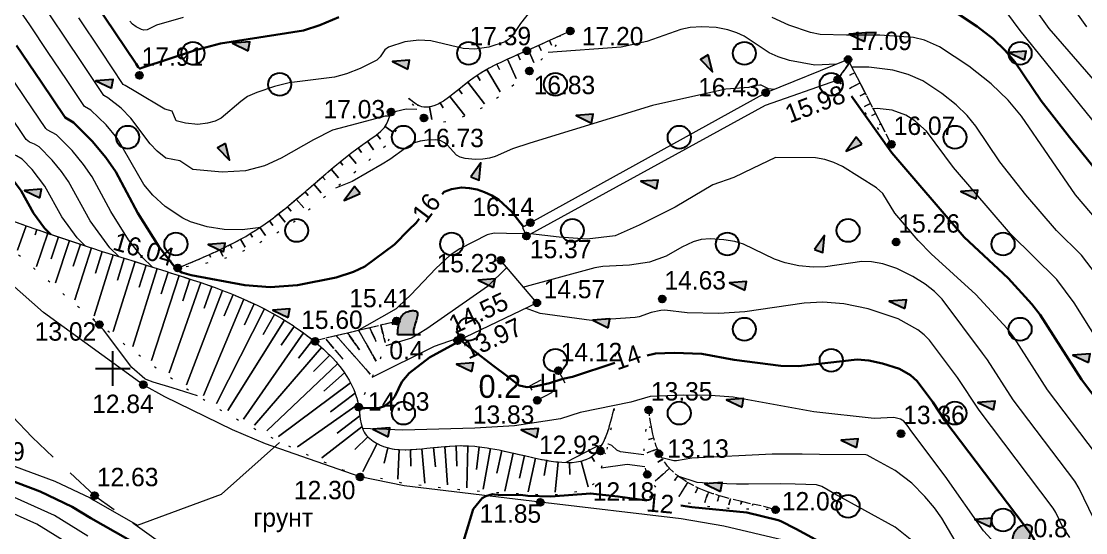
# Model space of a CAD drawing. Header units: feet. Extents: x 4395049 to 4395355, y 4911947 to 4912105.
# Drawn here: x 4395096.02 to 4395142.34, y 4912042.86 to 4912065.1 of the extents above; entities that cross this region are included whole.
import ezdxf
from ezdxf.enums import TextEntityAlignment as Align

# ---------------------------------------------------------------- set-up
doc = ezdxf.new("R2010")
doc.units = ezdxf.units.FT
doc.header["$MEASUREMENT"] = 0
for name, pattern in [('500_84_2_1', [1, 1, 0]), ('500_84_2_3', [1, 1, 0]), ('g5_01_5x1_5', [1.5, 0.75, -0.75]), ('g5_05x2', [3.5, 2.5, -1]), ('g5_366', [0.85, 0.1, -0.75])]:
    doc.linetypes.add(name, pattern=pattern)
doc.layers.get('0').update_dxf_attribs({"color": 10, "linetype": 'CONTINUOUS', "lineweight": 0})
for name, color, linetype in [('02_Сетка', 7, 'CONTINUOUS'), ('06_Инженерно-технические сооружения', 7, 'CONTINUOUS'), ('10_Границы покрытий и угодий', 7, 'CONTINUOUS'), ('12_Рельеф', 7, 'CONTINUOUS'), ('13_Растительность', 7, 'CONTINUOUS'), ('19_Горизонтали', 7, 'CONTINUOUS'), ('61_Отметки высоты поверхности', 7, 'CONTINUOUS')]:
    doc.layers.add(name, color=color, linetype=linetype)
doc.styles.add('LIKE11', font='bm431.shx')
doc.styles.add('LIKE17', font='d431.shx')
doc.styles.add('LIKE36', font='pragmai.shx')
doc.linetypes.add('g5_280_1', pattern='A,0.001,[21,GUGK_2005.shx,S=1,R=180,X=0,Y=0],2', length=2.001)

# ---------------------------------------------------------------- blocks, each defined once
blk = doc.blocks.new('g5_346')
blk.add_hatch(color=0).paths.add_polyline_path([(-0.375, 0), (-0.369, 0.104), (-0.361, 0.21), (-0.353, 0.299), (-0.341, 0.389), (-0.328, 0.465), (-0.313, 0.536), (-0.295, 0.599), (-0.276, 0.655), (-0.253, 0.71), (-0.224, 0.764), (-0.188, 0.818), (-0.144, 0.87), (-0.104, 0.907), (-0.06, 0.94), (-0.01, 0.971), (0.039, 0.993), (0.092, 1.013), (0.153, 1.029), (0.218, 1.041), (0.265, 1.046), (0.312, 1.046), (0.366, 1.041), (0.408, 1.029), (0.443, 1.011), (0.469, 0.986), (0.478, 0.971), (0.49, 0.941), (0.495, 0.904), (0.496, 0.872), (0.492, 0.833), (0.482, 0.774), (0.466, 0.712), (0.449, 0.654), (0.432, 0.601), (0.417, 0.553), (0.396, 0.489), (0.372, 0.417), (0.356, 0.362), (0.343, 0.318), (0.331, 0.269), (0.321, 0.221), (0.316, 0.188), (0.313, 0.153), (0.312, 0.121), (0.314, 0.093), (0.32, 0.067), (0.328, 0.047), (0.338, 0.029), (0.352, 0.015), (0.368, 0.004), (0.375, 0)])
at = {"color": 0}
for points in [[(-0.375, 0), (-0.369, 0.104), (-0.361, 0.21), (-0.353, 0.299), (-0.341, 0.389), (-0.328, 0.465), (-0.313, 0.536), (-0.295, 0.599), (-0.276, 0.655), (-0.253, 0.71), (-0.224, 0.764), (-0.188, 0.818), (-0.144, 0.87), (-0.104, 0.907), (-0.06, 0.94), (-0.01, 0.971), (0.039, 0.993), (0.092, 1.013), (0.153, 1.029), (0.218, 1.041), (0.265, 1.046), (0.312, 1.046), (0.366, 1.041), (0.408, 1.029), (0.443, 1.011), (0.469, 0.986), (0.478, 0.971), (0.49, 0.941), (0.495, 0.904), (0.496, 0.872), (0.492, 0.833), (0.482, 0.774), (0.466, 0.712), (0.449, 0.654), (0.432, 0.601), (0.417, 0.553), (0.396, 0.489), (0.372, 0.417), (0.356, 0.362), (0.343, 0.318), (0.331, 0.269), (0.321, 0.221), (0.316, 0.188), (0.313, 0.153), (0.312, 0.121), (0.314, 0.093), (0.32, 0.067), (0.328, 0.047), (0.338, 0.029), (0.352, 0.015), (0.368, 0.004), (0.375, 0)], [(-0.375, 0), (0.375, 0)], [(0.375, 0), (0.625, 0)]]:
    blk.add_lwpolyline(points, dxfattribs=at)
blk = doc.blocks.new('g5_368')
at = {"color": 92}
blk.add_circle((0, 0), 0.5, dxfattribs=at)
blk = doc.blocks.new('g5_348a')
blk.add_hatch(color=0).paths.add_polyline_path([(0.75, 0), (0.649, 0.375), (0, 0)])
at = {"color": 0}
blk.add_lwpolyline([(0.75, 0), (0.649, 0.375), (0, 0)], close=True, dxfattribs=at)
blk = doc.blocks.new('g5_330')
blk.add_hatch(color=0).paths.add_polyline_path([(-0.15, 0, 1), (0.15, 0, 1)])
at = {"color": 0}
blk.add_circle((0, 0), 0.15, dxfattribs=at)
blk = doc.blocks.new('g5_012')
at = {"color": 92}
for points in [[(0, -1.5), (0, 1.5)], [(-1.5, 0), (1.5, 0)]]:
    blk.add_lwpolyline(points, dxfattribs=at)

msp = doc.modelspace()

# ---------------------------------------------------------------- linework, layer by layer
at = {"layer": '06_Инженерно-технические сооружения', "color": 7, "linetype": 'Continuous', "lineweight": 20, "flags": 128}
msp.add_lwpolyline([(4395132.002, 4912063.436), (4395128.415, 4912061.992), (4395118.172, 4912056.338), (4395117.826, 4912056.13), (4395118.002, 4912055.757)], dxfattribs=at)
at = {"layer": '06_Инженерно-технические сооружения', "color": 7, "linetype": 'g5_280_1', "lineweight": 20, "flags": 128}
msp.add_lwpolyline([(4395118.002, 4912055.757), (4395128.399, 4912061.455), (4395131.547, 4912062.557)], dxfattribs=at)
at = {"layer": '06_Инженерно-технические сооружения', "color": 7, "linetype": 'g5_280_1', "lineweight": 20, "elevation": 13.973, "flags": 128}
msp.add_lwpolyline([(4395115.005, 4912051.205), (4395118.455, 4912052.851), (4395116.888, 4912054.701)], dxfattribs=at)
at = {"layer": '10_Границы покрытий и угодий', "color": 7, "linetype": 'Continuous', "lineweight": 20, "flags": 128}
msp.add_lwpolyline([(4395142.819, 4912034.602), (4395141.231, 4912035.515), (4395136.141, 4912038.703), (4395132.21, 4912041.069), (4395130.974, 4912041.72), (4395129.18, 4912042.532), (4395126.598, 4912043.142), (4395124.742, 4912043.461), (4395118.602, 4912044.179), (4395112.685, 4912044.898), (4395110.76, 4912045.282), (4395106.651, 4912046.721), (4395105.211, 4912047.329), (4395102.27, 4912048.768), (4395101.326, 4912049.292), (4395096.985, 4912052.439), (4395091.51, 4912057.261)], dxfattribs=at)
at = {"layer": '10_Границы покрытий и угодий', "color": 7, "linetype": 'g5_05x2', "lineweight": 20, "flags": 128}
msp.add_lwpolyline([(4395088.242, 4912055.356), (4395088.585, 4912055.06), (4395091.268, 4912052.483), (4395096.49, 4912047.004), (4395099.21, 4912044.467), (4395102.965, 4912041.785), (4395108.194, 4912038.316), (4395109.18, 4912037.445), (4395110.371, 4912036.091), (4395111.108, 4912035.552), (4395111.767, 4912035.192), (4395111.981, 4912035.123), (4395112.293, 4912035.069), (4395112.753, 4912035.239), (4395113.061, 4912035.403), (4395113.957, 4912036.143), (4395114.874, 4912037.247), (4395115.512, 4912038.41), (4395116.341, 4912039.661), (4395117.15, 4912040.505), (4395117.83, 4912041.027), (4395118.332, 4912041.221), (4395119.047, 4912041.4), (4395119.934, 4912041.592), (4395120.72, 4912041.662), (4395122.917, 4912041.665), (4395124.848, 4912041.248), (4395127.389, 4912040.354), (4395130.264, 4912039.055), (4395138.199, 4912034.251), (4395142.518, 4912031.821), (4395145.811, 4912030.265), (4395149.753, 4912029.07), (4395155.237, 4912027.939), (4395159.778, 4912027.472), (4395165.978, 4912027.27), (4395173.407, 4912027.718), (4395183.469, 4912028.755), (4395197.054, 4912030.354), (4395208.097, 4912031.718), (4395217.938, 4912032.47), (4395226.253, 4912033.696), (4395229.01, 4912033.956), (4395233.674, 4912033.885), (4395236.239, 4912033.617), (4395237.078, 4912033.475), (4395239.042, 4912032.852), (4395241.654, 4912031.826)], dxfattribs=at)
at = {"layer": '10_Границы покрытий и угодий', "color": 7, "linetype": 'g5_01_5x1_5', "lineweight": 20, "elevation": 13.831, "flags": 128}
msp.add_lwpolyline([(4395118.471, 4912048.614), (4395119.726, 4912049.291), (4395119.395, 4912049.903), (4395118.141, 4912049.227)], close=True, dxfattribs=at)
at = {"layer": '12_Рельеф', "color": 7, "linetype": '500_84_2_1', "lineweight": 20, "ltscale": 0.5, "flags": 128}
for points in [[(4395119.909, 4912064.672), (4395118.106, 4912063.854), (4395117.448, 4912063.57), (4395116.88, 4912063.312), (4395116.383, 4912063.058), (4395115.946, 4912062.798), (4395115.56, 4912062.533), (4395115.218, 4912062.266), (4395114.615, 4912061.785), (4395114.389, 4912061.628), (4395114.193, 4912061.514), (4395114.022, 4912061.436), (4395113.874, 4912061.388), (4395113.745, 4912061.364), (4395113.633, 4912061.359), (4395113.536, 4912061.367), (4395113.452, 4912061.384), (4395113.379, 4912061.408), (4395113.315, 4912061.435), (4395113.205, 4912061.496), (4395113.04, 4912061.609), (4395112.877, 4912061.737)], [(4395133.888, 4912059.745), (4395132.002, 4912063.436)], [(4395102.828, 4912054.364), (4395104.183, 4912054.941), (4395104.765, 4912055.21), (4395105.298, 4912055.477), (4395105.784, 4912055.745), (4395106.226, 4912056.015), (4395106.628, 4912056.285), (4395106.994, 4912056.552), (4395107.663, 4912057.08), (4395108.806, 4912058.06), (4395109.674, 4912058.805), (4395110.349, 4912059.35), (4395110.878, 4912059.743), (4395111.289, 4912060.025), (4395111.441, 4912060.133), (4395111.567, 4912060.23), (4395111.671, 4912060.321), (4395111.754, 4912060.405), (4395111.821, 4912060.484), (4395111.873, 4912060.556), (4395111.914, 4912060.623), (4395111.975, 4912060.748), (4395112.047, 4912060.948), (4395112.108, 4912061.156)], [(4395093.392, 4912057.192), (4395097.326, 4912055.823), (4395099.06, 4912055.244), (4395102.349, 4912054.213), (4395103.787, 4912053.75), (4395104.453, 4912053.515), (4395105.091, 4912053.271), (4395105.7, 4912053.016), (4395106.281, 4912052.749), (4395106.832, 4912052.468), (4395107.356, 4912052.172), (4395107.851, 4912051.861), (4395108.318, 4912051.535), (4395108.759, 4912051.194), (4395109.171, 4912050.837), (4395109.363, 4912050.655), (4395109.545, 4912050.469), (4395109.716, 4912050.28), (4395109.876, 4912050.088), (4395110.024, 4912049.893), (4395110.159, 4912049.695), (4395110.281, 4912049.493), (4395110.39, 4912049.289), (4395110.484, 4912049.082), (4395110.565, 4912048.873), (4395110.631, 4912048.661), (4395110.682, 4912048.447), (4395110.719, 4912048.23), (4395110.772, 4912047.798), (4395110.807, 4912047.596), (4395110.831, 4912047.499), (4395110.86, 4912047.407), (4395110.895, 4912047.318), (4395110.937, 4912047.235), (4395110.987, 4912047.156), (4395111.046, 4912047.082), (4395111.112, 4912047.014), (4395111.183, 4912046.95), (4395111.331, 4912046.839), (4395111.48, 4912046.745), (4395111.632, 4912046.669), (4395111.784, 4912046.607), (4395111.938, 4912046.558), (4395112.093, 4912046.521), (4395112.248, 4912046.494), (4395112.404, 4912046.477), (4395112.72, 4912046.463), (4395113.035, 4912046.471), (4395113.671, 4912046.526), (4395114.295, 4912046.593), (4395114.901, 4912046.636), (4395115.191, 4912046.642), (4395115.475, 4912046.634), (4395115.754, 4912046.614), (4395116.297, 4912046.545), (4395116.808, 4912046.453), (4395118.66, 4912046.046), (4395118.983, 4912045.987), (4395119.275, 4912045.945), (4395119.539, 4912045.919), (4395119.776, 4912045.909), (4395119.989, 4912045.913), (4395120.18, 4912045.931), (4395120.349, 4912045.962), (4395120.501, 4912046.004), (4395120.635, 4912046.055), (4395120.755, 4912046.114), (4395120.86, 4912046.18), (4395120.954, 4912046.251), (4395121.036, 4912046.327), (4395121.109, 4912046.406), (4395121.173, 4912046.488), (4395121.229, 4912046.57), (4395121.327, 4912046.739), (4395121.405, 4912046.901), (4395121.526, 4912047.209), (4395121.607, 4912047.458), (4395121.821, 4912048.255)], [(4395108.748, 4912051.202), (4395112.345, 4912052.059)]]:
    msp.add_lwpolyline(points, dxfattribs=at)
at = {"layer": '12_Рельеф', "color": 7, "linetype": 'Continuous', "lineweight": 20, "ltscale": 0.5, "flags": 128}
for points in [[(4395119.909, 4912064.672), (4395119.909, 4912064.672), (4395119.909, 4912064.672), (4395119.454, 4912064.465), (4395119.467, 4912064.436), (4395119.454, 4912064.465), (4395118.998, 4912064.259), (4395119.087, 4912064.063), (4395118.998, 4912064.259), (4395118.543, 4912064.052), (4395118.646, 4912063.825), (4395118.543, 4912064.052), (4395118.106, 4912063.854), (4395118.087, 4912063.846), (4395118.318, 4912063.311), (4395118.087, 4912063.846), (4395117.628, 4912063.648), (4395117.728, 4912063.418), (4395117.628, 4912063.648), (4395117.448, 4912063.57), (4395117.172, 4912063.445), (4395117.55, 4912062.61), (4395117.172, 4912063.445), (4395116.88, 4912063.312), (4395116.72, 4912063.231), (4395116.834, 4912063.008), (4395116.72, 4912063.231), (4395116.383, 4912063.058), (4395116.278, 4912062.996), (4395116.855, 4912062.026), (4395116.278, 4912062.996), (4395115.946, 4912062.798), (4395115.853, 4912062.734), (4395115.994, 4912062.528), (4395115.853, 4912062.734), (4395115.56, 4912062.533), (4395115.446, 4912062.444), (4395116.173, 4912061.512), (4395115.446, 4912062.444), (4395115.218, 4912062.266), (4395115.053, 4912062.135), (4395115.209, 4912061.939), (4395115.053, 4912062.135), (4395114.662, 4912061.823), (4395115.315, 4912061.005), (4395114.662, 4912061.823), (4395114.615, 4912061.785), (4395114.389, 4912061.628), (4395114.247, 4912061.545), (4395114.373, 4912061.329), (4395114.247, 4912061.545), (4395114.193, 4912061.514), (4395114.022, 4912061.436), (4395113.874, 4912061.388), (4395113.781, 4912061.371), (4395113.882, 4912060.827), (4395113.781, 4912061.371), (4395113.745, 4912061.364), (4395113.633, 4912061.359), (4395113.536, 4912061.367), (4395113.452, 4912061.384), (4395113.379, 4912061.408), (4395113.315, 4912061.435), (4395113.296, 4912061.445), (4395113.282, 4912061.42), (4395113.296, 4912061.445), (4395113.205, 4912061.496), (4395113.04, 4912061.609), (4395112.886, 4912061.73), (4395112.886, 4912061.73), (4395112.886, 4912061.73), (4395112.877, 4912061.737)], [(4395102.828, 4912054.364), (4395102.828, 4912054.364), (4395102.828, 4912054.364), (4395103.288, 4912054.56), (4395103.288, 4912054.56), (4395103.288, 4912054.56), (4395103.748, 4912054.756), (4395103.761, 4912054.725), (4395103.748, 4912054.756), (4395104.183, 4912054.941), (4395104.207, 4912054.952), (4395104.257, 4912054.845), (4395104.207, 4912054.952), (4395104.661, 4912055.162), (4395104.792, 4912054.878), (4395104.661, 4912055.162), (4395104.765, 4912055.21), (4395105.11, 4912055.383), (4395105.187, 4912055.229), (4395105.11, 4912055.383), (4395105.298, 4912055.477), (4395105.551, 4912055.617), (4395105.755, 4912055.27), (4395105.551, 4912055.617), (4395105.784, 4912055.745), (4395105.984, 4912055.867), (4395106.079, 4912055.711), (4395105.984, 4912055.867), (4395106.226, 4912056.015), (4395106.406, 4912056.136), (4395106.641, 4912055.779), (4395106.406, 4912056.136), (4395106.628, 4912056.285), (4395106.816, 4912056.422), (4395106.963, 4912056.22), (4395106.816, 4912056.422), (4395106.994, 4912056.552), (4395107.213, 4912056.725), (4395107.499, 4912056.364), (4395107.213, 4912056.725), (4395107.605, 4912057.035), (4395107.76, 4912056.839), (4395107.605, 4912057.035), (4395107.663, 4912057.08), (4395107.987, 4912057.358), (4395108.313, 4912056.978), (4395107.987, 4912057.358), (4395108.367, 4912057.683), (4395108.509, 4912057.518), (4395108.367, 4912057.683), (4395108.746, 4912058.009), (4395109.061, 4912057.642), (4395108.746, 4912058.009), (4395108.806, 4912058.06), (4395109.126, 4912058.334), (4395109.237, 4912058.205), (4395109.126, 4912058.334), (4395109.505, 4912058.66), (4395109.824, 4912058.289), (4395109.505, 4912058.66), (4395109.674, 4912058.805), (4395109.89, 4912058.979), (4395110.007, 4912058.834), (4395109.89, 4912058.979), (4395110.279, 4912059.293), (4395110.588, 4912058.91), (4395110.279, 4912059.293), (4395110.349, 4912059.35), (4395110.678, 4912059.594), (4395110.827, 4912059.394), (4395110.678, 4912059.594), (4395110.878, 4912059.743), (4395111.085, 4912059.885), (4395111.349, 4912059.502), (4395111.085, 4912059.885), (4395111.289, 4912060.025), (4395111.441, 4912060.133), (4395111.493, 4912060.173), (4395111.646, 4912059.975), (4395111.493, 4912060.173), (4395111.567, 4912060.23), (4395111.671, 4912060.321), (4395111.754, 4912060.405), (4395111.821, 4912060.484), (4395111.849, 4912060.522), (4395112.173, 4912060.289), (4395111.849, 4912060.522), (4395111.873, 4912060.556), (4395111.914, 4912060.623), (4395111.975, 4912060.748), (4395112.047, 4912060.948), (4395112.055, 4912060.975), (4395112.055, 4912060.975), (4395112.055, 4912060.975), (4395112.108, 4912061.156)], [(4395095.753, 4912056.37), (4395096.225, 4912056.206), (4395095.858, 4912055.151), (4395096.225, 4912056.206), (4395096.698, 4912056.042), (4395096.615, 4912055.805), (4395096.698, 4912056.042), (4395097.17, 4912055.877), (4395096.676, 4912054.437), (4395097.17, 4912055.877), (4395097.326, 4912055.823), (4395097.643, 4912055.717), (4395097.323, 4912054.77), (4395097.643, 4912055.717), (4395098.118, 4912055.559), (4395097.502, 4912053.716), (4395098.118, 4912055.559), (4395098.592, 4912055.4), (4395098.281, 4912054.45), (4395098.592, 4912055.4), (4395099.06, 4912055.244), (4395099.066, 4912055.242), (4395098.342, 4912052.982), (4395099.066, 4912055.242), (4395099.543, 4912055.092), (4395099.244, 4912054.138), (4395099.543, 4912055.092), (4395100.02, 4912054.943), (4395099.188, 4912052.288), (4395100.02, 4912054.943), (4395100.497, 4912054.793), (4395100.198, 4912053.839), (4395100.497, 4912054.793), (4395100.975, 4912054.644), (4395100.022, 4912051.605), (4395100.975, 4912054.644), (4395101.452, 4912054.494), (4395101.153, 4912053.54), (4395101.452, 4912054.494), (4395101.929, 4912054.344), (4395100.865, 4912050.95), (4395101.929, 4912054.344), (4395102.349, 4912054.213), (4395102.406, 4912054.194), (4395102.099, 4912053.243), (4395102.406, 4912054.194), (4395102.882, 4912054.041), (4395101.69, 4912050.341), (4395102.882, 4912054.041), (4395103.358, 4912053.888), (4395103.051, 4912052.936), (4395103.358, 4912053.888), (4395103.787, 4912053.75), (4395103.833, 4912053.733), (4395102.448, 4912049.807), (4395103.833, 4912053.733), (4395104.305, 4912053.567), (4395103.972, 4912052.624), (4395104.305, 4912053.567), (4395104.453, 4912053.515), (4395104.773, 4912053.392), (4395103.206, 4912049.29), (4395104.773, 4912053.392), (4395105.091, 4912053.271), (4395105.238, 4912053.209), (4395104.853, 4912052.287), (4395105.238, 4912053.209), (4395105.7, 4912053.016), (4395103.944, 4912048.816), (4395105.7, 4912053.016), (4395105.7, 4912053.016), (4395106.154, 4912052.807), (4395105.736, 4912051.899), (4395106.154, 4912052.807), (4395106.281, 4912052.749), (4395106.602, 4912052.585), (4395104.507, 4912048.474), (4395106.602, 4912052.585), (4395106.832, 4912052.468), (4395107.042, 4912052.349), (4395106.55, 4912051.479), (4395107.042, 4912052.349), (4395107.356, 4912052.172), (4395107.474, 4912052.098), (4395105.012, 4912048.176), (4395107.474, 4912052.098), (4395107.851, 4912051.861), (4395107.896, 4912051.829), (4395107.324, 4912051.009), (4395107.896, 4912051.829), (4395108.306, 4912051.543), (4395105.688, 4912047.791), (4395108.306, 4912051.543), (4395108.318, 4912051.535), (4395108.702, 4912051.238), (4395108.089, 4912050.447), (4395108.702, 4912051.238), (4395108.759, 4912051.194), (4395109.083, 4912050.914), (4395106.162, 4912047.534), (4395109.083, 4912050.914), (4395109.171, 4912050.837), (4395109.363, 4912050.655), (4395109.446, 4912050.57), (4395108.732, 4912049.87), (4395109.446, 4912050.57), (4395109.545, 4912050.469), (4395109.716, 4912050.28), (4395109.782, 4912050.201), (4395106.702, 4912047.281), (4395109.782, 4912050.201), (4395109.876, 4912050.088), (4395110.024, 4912049.893), (4395110.085, 4912049.803), (4395109.177, 4912049.011), (4395110.085, 4912049.803), (4395110.159, 4912049.695), (4395110.281, 4912049.493), (4395110.344, 4912049.376), (4395107.218, 4912047.044), (4395110.344, 4912049.376), (4395110.39, 4912049.289), (4395110.484, 4912049.082), (4395110.547, 4912048.919), (4395109.481, 4912048.116), (4395110.547, 4912048.919), (4395110.565, 4912048.873), (4395110.631, 4912048.661), (4395110.682, 4912048.447), (4395110.683, 4912048.439), (4395108.037, 4912046.588), (4395110.683, 4912048.439), (4395110.719, 4912048.23), (4395110.754, 4912047.944), (4395109.769, 4912047.188), (4395110.754, 4912047.944), (4395110.772, 4912047.798), (4395110.807, 4912047.596), (4395110.831, 4912047.499), (4395110.845, 4912047.453), (4395109.101, 4912046.107), (4395110.845, 4912047.453), (4395110.86, 4912047.407), (4395110.895, 4912047.318), (4395110.937, 4912047.235), (4395110.987, 4912047.156), (4395111.046, 4912047.082), (4395111.098, 4912047.028), (4395110.53, 4912046.479), (4395111.098, 4912047.028), (4395111.112, 4912047.014), (4395111.183, 4912046.95), (4395111.331, 4912046.839), (4395111.48, 4912046.745), (4395111.501, 4912046.735), (4395110.886, 4912045.522), (4395111.501, 4912046.735), (4395111.632, 4912046.669), (4395111.784, 4912046.607), (4395111.938, 4912046.558), (4395111.965, 4912046.552), (4395111.803, 4912045.875), (4395111.965, 4912046.552), (4395112.093, 4912046.521), (4395112.248, 4912046.494), (4395112.404, 4912046.477), (4395112.458, 4912046.474), (4395112.401, 4912045.184), (4395112.458, 4912046.474), (4395112.72, 4912046.463), (4395112.957, 4912046.469), (4395112.976, 4912045.753), (4395112.957, 4912046.469), (4395113.035, 4912046.471), (4395113.456, 4912046.508), (4395113.585, 4912045.015), (4395113.456, 4912046.508), (4395113.671, 4912046.526), (4395113.953, 4912046.556), (4395114.042, 4912045.726), (4395113.953, 4912046.556), (4395114.295, 4912046.593), (4395114.451, 4912046.604), (4395114.571, 4912044.932), (4395114.451, 4912046.604), (4395114.901, 4912046.636), (4395114.95, 4912046.637), (4395114.967, 4912045.752), (4395114.95, 4912046.637), (4395115.191, 4912046.642), (4395115.45, 4912046.635), (4395115.402, 4912044.807), (4395115.45, 4912046.635), (4395115.475, 4912046.634), (4395115.754, 4912046.614), (4395115.947, 4912046.59), (4395115.821, 4912045.598), (4395115.947, 4912046.59), (4395116.297, 4912046.545), (4395116.442, 4912046.519), (4395116.123, 4912044.746), (4395116.442, 4912046.519), (4395116.808, 4912046.453), (4395116.933, 4912046.426), (4395116.719, 4912045.449), (4395116.933, 4912046.426), (4395117.422, 4912046.318), (4395117.059, 4912044.666), (4395117.422, 4912046.318), (4395117.91, 4912046.211), (4395117.695, 4912045.234), (4395117.91, 4912046.211), (4395118.398, 4912046.104), (4395118.074, 4912044.626), (4395118.398, 4912046.104), (4395118.66, 4912046.046), (4395118.888, 4912046.005), (4395118.768, 4912045.344), (4395118.888, 4912046.005), (4395118.983, 4912045.987), (4395119.275, 4912045.945), (4395119.383, 4912045.934), (4395119.253, 4912044.614), (4395119.383, 4912045.934), (4395119.539, 4912045.919), (4395119.776, 4912045.909), (4395119.882, 4912045.911), (4395119.894, 4912045.388), (4395119.882, 4912045.911), (4395119.989, 4912045.913), (4395120.18, 4912045.931), (4395120.349, 4912045.962), (4395120.378, 4912045.97), (4395120.684, 4912044.853), (4395120.378, 4912045.97), (4395120.501, 4912046.004), (4395120.635, 4912046.055), (4395120.755, 4912046.114), (4395120.835, 4912046.164), (4395120.968, 4912045.952), (4395120.835, 4912046.164), (4395120.86, 4912046.18), (4395120.954, 4912046.251), (4395121.036, 4912046.327), (4395121.109, 4912046.406), (4395121.173, 4912046.488), (4395121.19, 4912046.512), (4395121.446, 4912046.29), (4395121.19, 4912046.512), (4395121.229, 4912046.57), (4395121.327, 4912046.739), (4395121.405, 4912046.901), (4395121.425, 4912046.952), (4395121.446, 4912046.944), (4395121.425, 4912046.952), (4395121.526, 4912047.209), (4395121.595, 4912047.422), (4395121.595, 4912047.422), (4395121.595, 4912047.422), (4395121.607, 4912047.458), (4395121.727, 4912047.904), (4395121.727, 4912047.904), (4395121.727, 4912047.904), (4395121.821, 4912048.255)]]:
    msp.add_lwpolyline(points, dxfattribs=at)
at = {"layer": '12_Рельеф', "color": 7, "linetype": 'g5_366', "lineweight": 20, "flags": 128}
for points in [[(4395119.909, 4912064.672), (4395118.421, 4912063.214), (4395117.746, 4912062.589), (4395117.094, 4912062.025), (4395116.587, 4912061.663), (4395116.012, 4912061.302), (4395115.487, 4912061.042), (4395114.875, 4912060.796), (4395114.241, 4912060.687), (4395113.799, 4912060.726), (4395113.677, 4912060.796), (4395113.574, 4912060.872), (4395113.489, 4912060.948), (4395113.416, 4912061.023), (4395113.295, 4912061.17), (4395113.121, 4912061.414), (4395112.886, 4912061.73)], [(4395133.888, 4912059.745), (4395131.547, 4912062.557)], [(4395112.108, 4912061.156), (4395112.38, 4912060.46), (4395111.925, 4912059.718), (4395110.49, 4912058.49), (4395109.044, 4912057.315), (4395107.864, 4912056.35), (4395106.978, 4912055.784), (4395106.045, 4912055.266), (4395105.04, 4912054.827), (4395104.003, 4912054.556), (4395102.828, 4912054.364)], [(4395121.821, 4912048.255), (4395121.627, 4912047.086), (4395121.513, 4912046.543), (4395121.379, 4912046.036), (4395121.302, 4912045.799), (4395121.218, 4912045.573), (4395121.127, 4912045.36), (4395121.026, 4912045.159), (4395120.917, 4912044.972), (4395120.48, 4912044.674), (4395119.35, 4912044.503), (4395118.325, 4912044.511), (4395116.838, 4912044.584), (4395115.088, 4912044.718), (4395112.65, 4912044.995), (4395110.012, 4912045.578), (4395108.683, 4912046.142), (4395107.51, 4912046.683), (4395106.467, 4912047.204), (4395105.532, 4912047.705), (4395104.69, 4912048.188), (4395103.926, 4912048.652), (4395103.229, 4912049.097), (4395101.962, 4912049.964), (4395100.883, 4912050.758), (4395099.95, 4912051.483), (4395098.32, 4912052.821), (4395095.86, 4912054.963), (4395093.392, 4912057.192)], [(4395112.345, 4912052.059), (4395112.05, 4912051.343), (4395110.699, 4912048.325)], [(4395123.322, 4912048.195), (4395123.226, 4912047.598), (4395123.153, 4912047.051), (4395123.113, 4912046.56), (4395123.108, 4912046.34), (4395123.112, 4912046.134), (4395123.127, 4912045.942), (4395123.152, 4912045.764), (4395123.188, 4912045.599), (4395123.234, 4912045.449), (4395123.289, 4912045.311), (4395123.354, 4912045.186), (4395123.426, 4912045.072), (4395123.505, 4912044.968), (4395123.59, 4912044.874), (4395123.679, 4912044.788), (4395123.772, 4912044.709), (4395123.868, 4912044.638), (4395123.967, 4912044.572), (4395124.174, 4912044.457), (4395124.384, 4912044.362), (4395124.595, 4912044.283), (4395124.804, 4912044.217), (4395125.01, 4912044.163), (4395125.418, 4912044.077), (4395125.797, 4912044.019), (4395126.143, 4912043.978), (4395126.776, 4912043.928), (4395127.773, 4912043.888), (4395128.801, 4912043.871)]]:
    msp.add_lwpolyline(points, dxfattribs=at)
at = {"layer": '12_Рельеф', "color": 7, "linetype": '500_84_2_3', "lineweight": 20, "ltscale": 0.5, "flags": 128}
for points in [[(4395133.888, 4912059.745), (4395133.888, 4912059.745), (4395133.888, 4912059.745), (4395133.66, 4912060.191), (4395133.66, 4912060.191), (4395133.66, 4912060.191), (4395133.433, 4912060.636), (4395133.365, 4912060.601), (4395133.433, 4912060.636), (4395133.205, 4912061.081), (4395133.038, 4912060.995), (4395133.205, 4912061.081), (4395132.978, 4912061.526), (4395132.71, 4912061.389), (4395132.978, 4912061.526), (4395132.75, 4912061.972), (4395132.527, 4912061.858), (4395132.75, 4912061.972), (4395132.523, 4912062.417), (4395132.054, 4912062.177), (4395132.523, 4912062.417), (4395132.295, 4912062.862), (4395132.072, 4912062.748), (4395132.295, 4912062.862), (4395132.068, 4912063.307), (4395131.633, 4912062.68), (4395132.068, 4912063.307), (4395132.002, 4912063.436)], [(4395108.748, 4912051.202), (4395108.748, 4912051.202), (4395109.235, 4912051.318), (4395110.037, 4912050.381), (4395109.235, 4912051.318), (4395109.721, 4912051.434), (4395111.205, 4912049.755), (4395109.721, 4912051.434), (4395110.208, 4912051.55), (4395110.733, 4912050.811), (4395110.208, 4912051.55), (4395110.694, 4912051.666), (4395111.456, 4912050.312), (4395110.694, 4912051.666), (4395111.18, 4912051.781), (4395111.455, 4912051.172), (4395111.18, 4912051.781), (4395111.667, 4912051.897), (4395111.851, 4912051.123), (4395111.667, 4912051.897), (4395112.153, 4912052.013), (4395112.182, 4912051.893), (4395112.153, 4912052.013), (4395112.345, 4912052.059)], [(4395128.801, 4912043.871), (4395128.801, 4912043.871), (4395128.801, 4912043.871), (4395128.34, 4912043.996), (4395128.34, 4912043.996), (4395128.34, 4912043.996), (4395127.85, 4912044.096), (4395127.837, 4912044.034), (4395127.85, 4912044.096), (4395127.753, 4912044.115), (4395127.363, 4912044.208), (4395127.325, 4912044.053), (4395127.363, 4912044.208), (4395126.876, 4912044.325), (4395126.816, 4912044.073), (4395126.876, 4912044.325), (4395126.843, 4912044.333), (4395126.461, 4912044.441), (4395126.396, 4912044.462), (4395126.319, 4912044.224), (4395126.396, 4912044.462), (4395126.114, 4912044.553), (4395125.922, 4912044.623), (4395125.758, 4912044.174), (4395125.922, 4912044.623), (4395125.802, 4912044.667), (4395125.521, 4912044.784), (4395125.46, 4912044.813), (4395125.353, 4912044.588), (4395125.46, 4912044.813), (4395125.269, 4912044.904), (4395125.045, 4912045.025), (4395125.016, 4912045.043), (4395124.638, 4912044.424), (4395125.016, 4912045.043), (4395124.845, 4912045.148), (4395124.667, 4912045.271), (4395124.602, 4912045.322), (4395124.448, 4912045.125), (4395124.602, 4912045.322), (4395124.51, 4912045.393), (4395124.371, 4912045.516), (4395124.249, 4912045.637), (4395124.231, 4912045.657), (4395123.6, 4912045.09), (4395124.231, 4912045.657), (4395124.142, 4912045.756), (4395124.048, 4912045.874), (4395123.966, 4912045.989), (4395123.926, 4912046.052), (4395123.715, 4912045.918), (4395123.926, 4912046.052), (4395123.895, 4912046.101), (4395123.833, 4912046.21), (4395123.729, 4912046.426), (4395123.702, 4912046.498), (4395123.249, 4912046.322), (4395123.702, 4912046.498), (4395123.652, 4912046.626), (4395123.593, 4912046.807), (4395123.55, 4912046.973), (4395123.308, 4912046.91), (4395123.55, 4912046.973), (4395123.506, 4912047.139), (4395123.443, 4912047.462), (4395123.348, 4912047.443), (4395123.443, 4912047.462), (4395123.405, 4912047.659), (4395123.359, 4912047.954), (4395123.359, 4912047.954), (4395123.359, 4912047.954), (4395123.322, 4912048.195)]]:
    msp.add_lwpolyline(points, dxfattribs=at)
at = {"layer": '19_Горизонтали', "color": 32, "linetype": 'Continuous', "lineweight": 30, "flags": 128}
for points, elevation in [([(4395109.842, 4912065.274), (4395109.016, 4912064.925), (4395108.303, 4912064.704), (4395104.681, 4912064.132), (4395103.594, 4912063.845), (4395101.267, 4912063.07), (4395101.197, 4912063.039), (4395101.171, 4912063.042), (4395101.097, 4912063.096), (4395101.022, 4912063.251), (4395096.468, 4912070.025)], 18), ([(4395143.851, 4912057.305), (4395141.63, 4912060.052), (4395140.405, 4912061.633), (4395139.259, 4912063.336), (4395138.842, 4912063.832), (4395138.315, 4912064.335), (4395137.623, 4912064.872), (4395136.711, 4912065.47)], 18), ([(4395113.331, 4912056.504), (4395113.33, 4912056.503), (4395113.203, 4912056.339), (4395112.883, 4912056.024), (4395112.258, 4912055.395), (4395110.971, 4912054.437), (4395110.474, 4912054.2), (4395109.724, 4912053.956), (4395108.042, 4912053.625), (4395106.844, 4912053.528), (4395105.74, 4912053.627), (4395103.406, 4912054.056), (4395103.011, 4912054.169), (4395102.808, 4912054.296), (4395102.78, 4912054.329), (4395102.707, 4912054.4), (4395101.998, 4912055.306), (4395101.086, 4912056.756), (4395100.128, 4912058.544), (4395099.69, 4912059.176), (4395099.098, 4912059.884), (4395098.295, 4912060.702), (4395097.924, 4912060.912), (4395096.877, 4912062.47), (4395095.814, 4912064.051)], 16), ([(4395143.746, 4912047.424), (4395142.159, 4912049.519), (4395140.361, 4912052.337), (4395140.001, 4912052.801), (4395138.961, 4912053.926), (4395137.055, 4912055.713), (4395133.905, 4912059.371), (4395132.147, 4912061.836)], 16), ([(4395097.307, 4912055.829), (4395097.025, 4912056.103), (4395096.545, 4912056.758), (4395096.019, 4912057.719), (4395095.617, 4912058.241), (4395095.304, 4912058.561), (4395095.034, 4912058.734), (4395094.736, 4912058.852), (4395094.546, 4912058.989), (4395093.869, 4912059.996), (4395093.179, 4912061.022), (4395093.005, 4912061.282)], 14), ([(4395117.871, 4912056.157), (4395117.358, 4912056.823), (4395116.795, 4912057.327), (4395116.495, 4912057.518), (4395116.183, 4912057.668), (4395115.858, 4912057.778), (4395115.521, 4912057.847), (4395115.172, 4912057.875), (4395114.746, 4912057.791), (4395114.422, 4912057.674), (4395114.339, 4912057.585)], 16), ([(4395115.036, 4912051.158), (4395113.784, 4912050.478), (4395112.892, 4912049.791), (4395112.584, 4912049.417), (4395112.289, 4912048.81), (4395112.184, 4912048.667), (4395112.033, 4912048.521), (4395111.819, 4912048.366), (4395111.607, 4912048.281), (4395110.97, 4912048.275), (4395110.801, 4912048.271), (4395110.711, 4912048.274)], 14), ([(4395121.853, 4912050.238), (4395120.011, 4912049.636), (4395119.582, 4912049.546), (4395119.008, 4912049.363), (4395118.29, 4912049.194), (4395118.04, 4912049.189), (4395117.69, 4912049.255), (4395117.147, 4912049.672), (4395116.589, 4912050.099), (4395116.019, 4912050.537), (4395115.434, 4912050.985), (4395115.153, 4912051.233)], 14), ([(4395142.6, 4912039.811), (4395141.794, 4912040.563), (4395140.231, 4912042.323), (4395139.983, 4912042.761), (4395136.212, 4912047.739), (4395135.687, 4912048.537), (4395135.001, 4912049.452), (4395134.711, 4912049.707), (4395134.23, 4912049.977), (4395133.501, 4912050.216), (4395132.901, 4912050.344), (4395132.39, 4912050.384), (4395129.843, 4912050.102), (4395129.067, 4912050.117), (4395127.048, 4912050.376), (4395125.639, 4912050.633), (4395124.437, 4912050.685), (4395123.621, 4912050.649), (4395123.249, 4912050.565)], 14), ([(4395108.176, 4912038.312), (4395099.044, 4912043.489), (4395098.237, 4912043.985), (4395096.845, 4912044.645), (4395094.914, 4912045.367)], 12), ([(4395123.248, 4912044.249), (4395121.985, 4912044.431), (4395120.796, 4912044.565), (4395119.056, 4912044.433), (4395118.059, 4912044.464), (4395117.74, 4912044.499), (4395116.947, 4912044.492), (4395116.59, 4912044.523), (4395116.528, 4912044.528), (4395116.232, 4912044.448), (4395116.078, 4912044.353), (4395115.686, 4912043.873), (4395115.471, 4912043.15), (4395115.209, 4912042.295)], 12), ([(4395137.946, 4912037.572), (4395137.756, 4912037.758), (4395136.435, 4912038.611), (4395136.226, 4912038.791), (4395136.081, 4912038.977), (4395134.513, 4912040.274), (4395133.341, 4912041.072), (4395129.725, 4912043.025), (4395129.077, 4912043.363), (4395128.956, 4912043.405), (4395127.589, 4912043.729), (4395125.197, 4912043.968), (4395124.722, 4912044.037)], 12)]:
    msp.add_lwpolyline(points, dxfattribs=dict(at, elevation=elevation))
at = {"layer": '19_Горизонтали', "color": 32, "linetype": 'Continuous', "lineweight": 20, "flags": 128}
for points, elevation in [([(4395144.898, 4912060.012), (4395140.754, 4912064.784), (4395138.599, 4912067.802)], 19), ([(4395106.443, 4912056.126), (4395105.632, 4912056.029), (4395104.853, 4912056.04), (4395104.105, 4912056.157), (4395103.388, 4912056.381), (4395103.042, 4912056.533), (4395102.283, 4912057.043), (4395101.736, 4912057.531), (4395101.346, 4912058.006), (4395100.186, 4912060.014), (4395099.709, 4912060.598), (4395099.043, 4912061.238), (4395098.769, 4912061.392), (4395097.982, 4912062.563), (4395097.188, 4912063.744), (4395096.386, 4912064.937), (4395095.577, 4912066.14), (4395095.169, 4912066.747)], 16.5), ([(4395142.392, 4912064.854), (4395140.817, 4912067.06)], 19.5), ([(4395144.375, 4912058.659), (4395139.492, 4912064.696), (4395138.331, 4912066.271)], 18.5), ([(4395113.225, 4912061.268), (4395112.765, 4912061.276), (4395112.337, 4912061.175), (4395112.235, 4912061.132), (4395112.111, 4912061.008), (4395112.046, 4912060.972), (4395111.859, 4912060.974), (4395110.6, 4912060.639), (4395109.559, 4912060.362), (4395108.729, 4912059.946), (4395107.325, 4912059.138), (4395106.604, 4912058.816), (4395105.773, 4912058.601), (4395104.756, 4912058.535), (4395103.48, 4912058.655), (4395102.92, 4912059.023), (4395102.303, 4912059.151), (4395101.927, 4912059.443), (4395101.632, 4912059.763), (4395100.782, 4912060.89), (4395100.359, 4912061.319), (4395099.79, 4912061.773), (4395099.613, 4912061.873), (4395098.737, 4912063.177), (4395097.852, 4912064.494), (4395096.958, 4912065.823)], 17), ([(4395118.391, 4912065.822), (4395117.749, 4912065.006), (4395117.371, 4912064.443), (4395117.202, 4912064.291), (4395117.07, 4912064.209), (4395116.359, 4912063.968), (4395115.76, 4912063.886), (4395115.241, 4912063.917), (4395113.839, 4912064.243), (4395113.317, 4912064.279), (4395112.715, 4912064.205), (4395112, 4912063.974), (4395111.836, 4912063.855), (4395111.641, 4912063.546), (4395111.487, 4912063.411), (4395110.771, 4912063.045), (4395110.17, 4912062.809), (4395109.648, 4912062.672), (4395107.672, 4912062.423), (4395107.033, 4912062.267), (4395106.268, 4912062.007), (4395105.867, 4912061.824), (4395105.567, 4912061.615), (4395104.713, 4912060.887), (4395104.456, 4912060.757), (4395104.127, 4912060.662), (4395103.699, 4912060.608), (4395103.17, 4912060.665), (4395102.759, 4912060.765), (4395102.585, 4912061.186), (4395102.269, 4912061.276), (4395101.002, 4912062.026), (4395100.538, 4912062.308), (4395100.458, 4912062.354), (4395099.491, 4912063.792), (4395098.515, 4912065.243)], 17.5), ([(4395103.063, 4912065.27), (4395101.902, 4912064.931), (4395101.493, 4912064.727), (4395101.348, 4912064.718), (4395101.249, 4912064.737), (4395101.019, 4912064.855), (4395100.853, 4912064.976), (4395100.738, 4912065.104)], 18.5), ([(4395131.491, 4912063.231), (4395131.491, 4912063.231), (4395130.548, 4912063.184), (4395129.45, 4912063.386), (4395128.953, 4912063.55), (4395128.566, 4912063.727), (4395127.48, 4912064.448), (4395127.164, 4912064.601), (4395126.767, 4912064.731), (4395126.256, 4912064.833), (4395125.629, 4912064.855), (4395125.127, 4912064.823), (4395124.714, 4912064.748), (4395123.245, 4912064.225), (4395122.124, 4912063.974), (4395118.95, 4912063.737)], 17), ([(4395142.893, 4912056.37), (4395141.902, 4912057.556), (4395139.544, 4912060.972), (4395138.963, 4912061.673), (4395138.227, 4912062.385), (4395137.259, 4912063.144), (4395135.979, 4912063.986), (4395135.327, 4912064.278), (4395134.842, 4912064.399), (4395133.375, 4912064.49), (4395131.936, 4912064.496), (4395130.78, 4912064.531), (4395130.363, 4912064.615), (4395129.427, 4912064.925), (4395128.698, 4912065.259)], 17.5), ([(4395101.713, 4912054.412), (4395101.286, 4912054.826), (4395100.686, 4912055.594), (4395099.913, 4912056.823), (4395099.1, 4912058.338), (4395098.729, 4912058.873), (4395098.228, 4912059.473), (4395097.547, 4912060.167), (4395097.142, 4912060.381), (4395097.08, 4912060.431), (4395096.167, 4912061.788), (4395095.242, 4912063.165), (4395094.303, 4912064.561)], 15.5), ([(4395100.263, 4912054.867), (4395099.866, 4912055.251), (4395099.011, 4912056.419), (4395098.073, 4912058.131), (4395097.769, 4912058.571), (4395097.357, 4912059.063), (4395096.799, 4912059.631), (4395096.598, 4912059.761), (4395096.376, 4912059.848), (4395096.235, 4912059.95), (4395095.458, 4912061.106), (4395094.67, 4912062.279), (4395093.87, 4912063.468)], 15), ([(4395143.036, 4912053.765), (4395142.157, 4912054.933), (4395141.073, 4912056.005), (4395139.742, 4912057.551), (4395138.608, 4912058.984), (4395137.564, 4912060.542), (4395137.187, 4912060.998), (4395136.709, 4912061.461), (4395136.079, 4912061.954), (4395135.247, 4912062.502), (4395134.615, 4912062.779), (4395133.953, 4912062.973), (4395132.908, 4912063.109), (4395132.175, 4912063.097)], 17), ([(4395098.804, 4912055.329), (4395098.445, 4912055.677), (4395097.778, 4912056.589), (4395097.046, 4912057.925), (4395096.487, 4912058.652), (4395096.052, 4912059.096), (4395095.816, 4912059.247), (4395095.556, 4912059.35), (4395095.391, 4912059.47), (4395094.749, 4912060.424), (4395094.098, 4912061.393), (4395093.438, 4912062.375)], 14.5), ([(4395128.778, 4912062.138), (4395128.537, 4912062.156), (4395128.221, 4912062.315), (4395128.161, 4912062.327), (4395127.937, 4912062.304), (4395127.674, 4912062.225), (4395126.682, 4912062.151), (4395123.488, 4912061.429), (4395118.151, 4912059.795), (4395117.396, 4912059.547), (4395116.639, 4912059.216), (4395116.393, 4912059.143), (4395116.109, 4912059.1), (4395115.765, 4912059.092), (4395115.336, 4912059.126), (4395115.121, 4912059.193), (4395114.962, 4912059.282), (4395114.557, 4912059.721), (4395114.435, 4912059.817), (4395114.273, 4912059.892), (4395114.055, 4912059.941), (4395113.675, 4912059.929), (4395113.376, 4912059.882), (4395113.134, 4912059.805), (4395112.742, 4912059.573), (4395112.058, 4912059.08), (4395111.72, 4912058.891), (4395110.422, 4912058.133), (4395109.685, 4912057.836)], 16.5), ([(4395143.645, 4912049.965), (4395141.837, 4912052.859), (4395141.079, 4912053.867), (4395139.064, 4912055.859), (4395136.59, 4912058.733), (4395135.41, 4912060.324), (4395134.899, 4912060.765), (4395134.515, 4912061.018), (4395133.918, 4912061.235), (4395133.268, 4912061.3), (4395133.097, 4912061.292)], 16.5), ([(4395142.806, 4912046.258), (4395140.672, 4912049.074), (4395139.214, 4912051.359), (4395138.922, 4912051.735), (4395137.554, 4912053.215), (4395135.613, 4912054.982), (4395135.046, 4912055.567), (4395134.03, 4912056.746), (4395133.509, 4912057.607), (4395133.242, 4912057.852), (4395131.76, 4912058.779), (4395131.374, 4912058.956), (4395130.991, 4912059.08), (4395130.578, 4912059.157), (4395128.843, 4912059.181), (4395127.844, 4912058.698), (4395127.021, 4912058.299), (4395126.108, 4912057.989), (4395124.469, 4912057.01), (4395123.756, 4912056.655), (4395122.911, 4912056.236), (4395121.868, 4912055.762), (4395120.651, 4912055.618), (4395119.42, 4912055.705), (4395118.173, 4912055.851)], 15.5), ([(4395117.956, 4912055.855), (4395117.136, 4912055.867), (4395116.592, 4912055.884), (4395116.289, 4912055.809), (4395115.097, 4912055.208), (4395114.688, 4912054.929), (4395114.052, 4912054.344), (4395112.976, 4912053.198), (4395112.431, 4912052.688), (4395112.332, 4912052.588), (4395111.062, 4912051.868), (4395110.697, 4912051.66)], 15.5), ([(4395142.682, 4912043.489), (4395142.056, 4912044.779), (4395141.865, 4912045.093), (4395139.185, 4912048.629), (4395138.068, 4912050.381), (4395137.844, 4912050.669), (4395136.09, 4912053.01), (4395135.76, 4912053.339), (4395135.347, 4912053.661), (4395134.813, 4912053.993), (4395134.119, 4912054.351), (4395133.516, 4912054.543), (4395133.017, 4912054.633), (4395132.593, 4912054.646), (4395131.01, 4912054.414), (4395130.487, 4912054.406), (4395129.85, 4912054.467), (4395129.262, 4912054.599), (4395128.796, 4912054.754), (4395127.45, 4912055.404), (4395127.067, 4912055.522), (4395126.595, 4912055.6), (4395125.998, 4912055.63), (4395125.599, 4912055.609), (4395125.254, 4912055.5), (4395124.768, 4912055.28), (4395124.081, 4912054.876), (4395123.357, 4912054.621), (4395122.483, 4912054.49), (4395121.33, 4912054.435), (4395120.976, 4912054.381), (4395117.837, 4912053.523)], 15), ([(4395117.146, 4912054.389), (4395116.3, 4912053.561), (4395113.673, 4912051.717), (4395113.006, 4912051.32), (4395111.886, 4912050.977)], 15), ([(4395141.652, 4912042.64), (4395141.343, 4912043.089), (4395141.039, 4912043.738), (4395140.924, 4912043.927), (4395137.699, 4912048.184), (4395136.766, 4912049.603), (4395135.545, 4912051.231), (4395135.316, 4912051.46), (4395135.029, 4912051.684), (4395134.175, 4912052.164), (4395132.878, 4912052.589), (4395131.81, 4912052.816), (4395130.902, 4912052.887), (4395130.086, 4912052.844), (4395127.505, 4912052.459), (4395126.374, 4912052.387), (4395124.993, 4912052.412), (4395124.021, 4912052.532), (4395123.849, 4912052.524), (4395123.432, 4912052.432), (4395122.906, 4912052.241), (4395122.736, 4912052.212), (4395120.836, 4912052.078), (4395118.605, 4912052.382), (4395117.954, 4912052.619)], 14.5), ([(4395103.687, 4912048.804), (4395102.585, 4912049.162), (4395101.758, 4912049.401), (4395101.449, 4912049.514), (4395101.401, 4912049.545), (4395100.831, 4912050.036), (4395099.589, 4912051.676), (4395099.137, 4912052.15)], 13), ([(4395114.946, 4912051.286), (4395113.987, 4912050.952), (4395111.274, 4912049.609)], 14.5), ([(4395139.043, 4912041.692), (4395137.892, 4912042.935), (4395136.228, 4912045.31), (4395134.725, 4912047.294), (4395134.609, 4912047.471), (4395134.428, 4912047.702), (4395134.286, 4912047.79), (4395133.991, 4912047.871), (4395133.141, 4912047.821), (4395130.503, 4912048.11), (4395127.005, 4912048.745), (4395126.03, 4912048.823), (4395124.853, 4912048.838), (4395123.392, 4912048.773), (4395122.542, 4912048.535), (4395120.347, 4912048.079), (4395119.482, 4912047.802), (4395117.477, 4912047.503), (4395115.761, 4912047.402), (4395112.616, 4912047.319), (4395110.865, 4912047.389)], 13.5), ([(4395095.358, 4912045.886), (4395097.48, 4912045.093), (4395099.01, 4912044.368), (4395099.176, 4912044.267), (4395101.079, 4912043.187), (4395104.725, 4912044.537), (4395107.249, 4912046.774)], 12.5), ([(4395121.273, 4912046.645), (4395121.111, 4912046.611), (4395121.006, 4912046.578), (4395119.716, 4912045.911)], 13), ([(4395123.11, 4912046.236), (4395122.425, 4912046.324), (4395122.089, 4912046.367), (4395121.942, 4912046.447), (4395121.724, 4912046.648), (4395121.57, 4912046.707), (4395121.547, 4912046.702)], 13), ([(4395142.655, 4912037.605), (4395142.218, 4912037.947), (4395139.134, 4912039.871), (4395138.104, 4912040.725), (4395137.541, 4912041.308), (4395136.811, 4912042.261), (4395136.078, 4912043.49), (4395135.762, 4912043.935), (4395135.34, 4912044.434), (4395134.77, 4912045.01), (4395134.049, 4912045.562), (4395133.096, 4912046.076), (4395132.823, 4912046.223), (4395132.77, 4912046.237), (4395130.758, 4912046.257), (4395130.003, 4912046.264), (4395128.694, 4912046.277), (4395125.205, 4912046.092), (4395124.529, 4912045.977), (4395124.41, 4912045.978), (4395123.888, 4912046.112)], 13), ([(4395123.161, 4912045.725), (4395122.386, 4912045.824), (4395121.254, 4912045.668)], 12.5), ([(4395144.052, 4912035.107), (4395142.177, 4912036.351), (4395139.572, 4912037.854), (4395138.103, 4912038.945), (4395137.165, 4912039.758), (4395136.654, 4912040.325), (4395135.943, 4912041.433), (4395135.426, 4912041.994), (4395134.048, 4912043.091), (4395131.411, 4912044.551), (4395130.853, 4912044.867), (4395130.629, 4912044.937), (4395129.702, 4912044.964), (4395129.049, 4912044.984), (4395127.67, 4912044.963), (4395127.148, 4912044.963), (4395125.89, 4912045.004), (4395125.429, 4912045.034), (4395124.591, 4912045.309)], 12.5), ([(4395098.912, 4912042.712), (4395097.464, 4912043.603), (4395095.728, 4912044.385)], 11.5), ([(4395098.779, 4912041.935), (4395096.69, 4912043.22), (4395095.145, 4912043.916)], 11)]:
    msp.add_lwpolyline(points, dxfattribs=dict(at, elevation=elevation))

# ---------------------------------------------------------------- block references
at = {"layer": '02_Сетка', "linetype": 'Continuous', "lineweight": 20, "xscale": 0.5, "yscale": 0.5, "zscale": 0.5}
msp.add_blockref('g5_012', (4395100, 4912050), dxfattribs=at)
at = {"layer": '12_Рельеф', "color": 7, "lineweight": 20}
for p, rotation in [((4395132.043, 4912064.541), 334.2798211696657), ((4395105.213, 4912064.146), 334.2798211696657), ((4395139.001, 4912063.743), 334.2798211696657), ((4395112.171, 4912063.347), 334.2798211696657), ((4395126.094, 4912062.906), 104.2798211696657), ((4395099.264, 4912062.51), 334.2798211696657), ((4395120.163, 4912060.996), 334.2798211696657), ((4395105.085, 4912059.052), 104.2798211696657), ((4395131.915, 4912059.447), 24.27982116966568), ((4395116.024, 4912058.938), 234.2798211696657), ((4395122.982, 4912058.139), 334.2798211696657), ((4395096.152, 4912057.744), 334.2798211696657), ((4395110.075, 4912057.303), 24.27982116966568), ((4395136.905, 4912057.698), 334.2798211696657), ((4395104.144, 4912055.393), 334.2798211696657), ((4395130.974, 4912055.788), 234.2798211696657), ((4395115.896, 4912053.844), 334.2798211696657), ((4395126.835, 4912053.73), 334.2798211696657), ((4395133.793, 4912052.932), 334.2798211696657), ((4395106.963, 4912052.536), 334.2798211696657), ((4395120.886, 4912052.095), 334.2798211696657), ((4395114.955, 4912050.185), 334.2798211696657), ((4395141.785, 4912050.581), 334.2798211696657), ((4395126.707, 4912048.636), 334.2798211696657), ((4395137.647, 4912048.523), 334.2798211696657), ((4395111.311, 4912047.355), 334.2798211696657), ((4395117.774, 4912047.328), 334.2798211696657), ((4395131.697, 4912046.887), 334.2798211696657), ((4395125.766, 4912044.977), 334.2798211696657), ((4395137.518, 4912043.429), 334.2798211696657)]:
    msp.add_blockref('g5_348a', p, dxfattribs=dict(at, rotation=rotation))
at = {"layer": '12_Рельеф', "color": 7, "linetype": 'Continuous', "lineweight": 20}
for p in [(4395112.77, 4912051.469, 15.406), (4395139.497, 4912042.159, 13.742)]:
    msp.add_blockref('g5_346', p, dxfattribs=at)
at = {"layer": '13_Растительность', "color": 7, "linetype": 'Continuous', "lineweight": 20}
for p in [(4395103.485, 4912063.705), (4395115.485, 4912063.705), (4395127.485, 4912063.705), (4395139.485, 4912063.705), (4395107.265, 4912062.355), (4395119.265, 4912062.355), (4395131.265, 4912062.355), (4395100.65, 4912060.055), (4395112.65, 4912060.055), (4395124.65, 4912060.055), (4395136.65, 4912060.055), (4395108, 4912056), (4395120, 4912056), (4395132, 4912056), (4395102.745, 4912055.41), (4395114.745, 4912055.41), (4395126.745, 4912055.41), (4395138.745, 4912055.41), (4395115.485, 4912051.705), (4395127.485, 4912051.705), (4395139.485, 4912051.705), (4395119.265, 4912050.355), (4395131.265, 4912050.355), (4395112.65, 4912048.055), (4395124.65, 4912048.055), (4395136.65, 4912048.055), (4395132, 4912044), (4395138.745, 4912043.41)]:
    msp.add_blockref('g5_368', p, dxfattribs=at)
at = {"layer": '61_Отметки высоты поверхности', "color": 7, "linetype": 'Continuous', "lineweight": 20}
for p in [(4395119.909, 4912064.672, 17.2), (4395118.019, 4912063.813, 17.392), (4395132.002, 4912063.436, 17.094), (4395118.132, 4912062.939, 16.83), (4395101.158, 4912062.752, 17.914), (4395131.547, 4912062.557, 15.975), (4395128.415, 4912061.992, 16.433), (4395112.108, 4912061.156, 17.026), (4395113.543, 4912060.889, 16.729), (4395133.888, 4912059.745, 16.071), (4395118.172, 4912056.338, 16.137), (4395118.002, 4912055.757, 15.372), (4395134.09, 4912055.497, 15.262), (4395116.888, 4912054.701, 15.232), (4395102.828, 4912054.364, 16.042), (4395118.455, 4912052.851, 14.572), (4395123.91, 4912053.023, 14.633), (4395099.419, 4912051.909, 13.016), (4395112.345, 4912052.059, 15.406), (4395115.152, 4912051.336, 14.548), (4395108.804, 4912051.177, 15.604), (4395115.005, 4912051.205, 13.973), (4395119.395, 4912049.903, 14.122), (4395101.326, 4912049.292, 12.84), (4395118.471, 4912048.614, 13.831), (4395110.699, 4912048.325, 14.028), (4395123.322, 4912048.195, 13.346), (4395134.302, 4912047.167, 13.358), (4395121.218, 4912046.408, 12.931), (4395123.764, 4912046.288, 13.134), (4395110.76, 4912045.282, 12.298), (4395123.256, 4912045.388, 12.179), (4395099.21, 4912044.467, 12.629), (4395118.602, 4912044.179, 11.85), (4395128.841, 4912043.851, 12.083)]:
    msp.add_blockref('g5_330', p, dxfattribs=at)

# ---------------------------------------------------------------- texts
at = {"layer": '06_Инженерно-технические сооружения', "color": 7, "linetype": 'Continuous', "lineweight": 5, "style": 'LIKE11'}
msp.add_text('0.2', height=1, dxfattribs=at).set_placement((4395115.918, 4912048.719))
at = {"layer": '10_Границы покрытий и угодий', "color": 7, "linetype": 'Continuous', "lineweight": 5, "style": 'LIKE11'}
for s, p in [('Ц', (4395118.578, 4912048.979)), ('грунт', (4395106.117, 4912043.116))]:
    msp.add_text(s, height=0.8, dxfattribs=at).set_placement(p)
at = {"layer": '12_Рельеф', "color": 7, "lineweight": 5, "style": 'LIKE11'}
for s, p in [('0.4', (4395112.033, 4912050.794, 18.243)), ('0.8', (4395140.072, 4912043.057, 13.742))]:
    msp.add_text(s, height=0.8, dxfattribs=at).set_placement(p, align=Align.MIDDLE_LEFT)
at = {"layer": '19_Горизонтали', "color": 32, "linetype": 'Continuous', "lineweight": 5, "style": 'LIKE36'}
for s, rotation, p in [('16', 52.9844, (4395113.602, 4912056.275, 22)), ('14', 19.5526, (4395121.949, 4912049.909, 20)), ('12', 354.8368, (4395123.194, 4912043.786, 18))]:
    msp.add_text(s, height=0.8, rotation=rotation, dxfattribs=at).set_placement(p)
at = {"layer": '61_Отметки высоты поверхности', "color": 7, "lineweight": 5, "style": 'LIKE17'}
for s, p in [('17.39', (4395115.526, 4912064.456, 17.392)), ('17.20', (4395120.415, 4912064.45, 17.2)), ('17.09', (4395132.1, 4912064.246, 17.094)), ('17.91', (4395101.256, 4912063.562, 17.914)), ('16.83', (4395118.316, 4912062.328, 16.83)), ('16.43', (4395125.474, 4912062.229, 16.433)), ('17.03', (4395109.171, 4912061.274, 17.026)), ('16.07', (4395133.986, 4912060.555, 16.071)), ('16.73', (4395113.471, 4912060.024, 16.729)), ('16.14', (4395115.651, 4912057.029, 16.137)), ('15.26', (4395134.188, 4912056.307, 15.262)), ('15.37', (4395118.153, 4912055.193, 15.372)), ('15.23', (4395114.089, 4912054.579, 15.232)), ('14.63', (4395124.008, 4912053.833, 14.633)), ('14.57', (4395118.752, 4912053.453, 14.572)), ('15.41', (4395110.293, 4912053.061, 15.406)), ('15.60', (4395108.2, 4912052.118, 15.604)), ('13.02', (4395096.602, 4912051.607, 13.016)), ('14.12', (4395119.493, 4912050.713, 14.122)), ('13.35', (4395123.42, 4912049.005, 13.346)), ('12.84', (4395099.103, 4912048.461, 12.84)), ('14.03', (4395111.104, 4912048.563, 14.028)), ('13.83', (4395115.669, 4912047.991, 13.831)), ('13.36', (4395134.4, 4912047.977, 13.358)), ('12.69', (4395093.493, 4912046.393, 12.694)), ('12.93', (4395118.55, 4912046.678, 12.931)), ('13.13', (4395124.131, 4912046.517, 13.134)), ('12.63', (4395099.308, 4912045.277, 12.629)), ('12.30', (4395107.884, 4912044.711, 12.298)), ('12.18', (4395120.889, 4912044.648, 12.179)), ('12.08', (4395129.117, 4912044.223, 12.083)), ('11.85', (4395115.964, 4912043.687, 11.85))]:
    msp.add_text(s, height=0.8, dxfattribs=at).set_placement(p, align=Align.MIDDLE_LEFT)
for s, rotation, p in [('15.98', 20.8061, (4395129.309, 4912061.027, 15.975)), ('16.04', 343.7389, (4395100.062, 4912055.564, 16.042)), ('14.55', 25.2276, (4395114.7, 4912051.847, 14.548)), ('13.97', 25.0859, (4395115.306, 4912050.741, 13.973))]:
    msp.add_text(s, height=0.8, rotation=rotation, dxfattribs=at).set_placement(p, align=Align.MIDDLE_LEFT)

doc.saveas('drawing.dxf')
